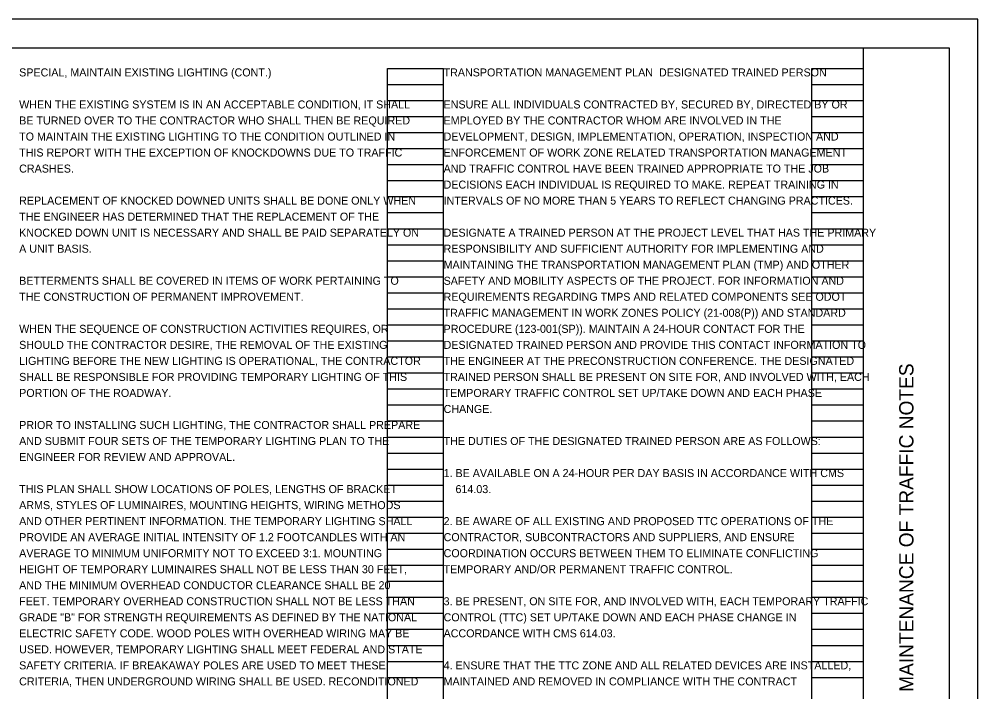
# Model space of a CAD drawing. Extents: x -15.4 to 52.7, y -29.2 to 22.
# Drawn here: x 17.24 to 34, y 10.25 to 22 of the extents above; entities that cross this region are included whole.
import ezdxf

# ---------------------------------------------------------------- set-up
doc = ezdxf.new("R2010")
doc.units = 0
for name, color, linetype in [('SH_Border', 7, 'Continuous'), ('SH_Cut_Line', 7, 'Continuous'), ('SH_Data', 7, 'Continuous'), ('SH_Text', 7, 'Continuous')]:
    doc.layers.add(name, color=color, linetype=linetype)

msp = doc.modelspace()

# ---------------------------------------------------------------- linework, layer by layer
at = {"layer": 'SH_Border'}
msp.add_line((32, 0.5), (32, 21.5), dxfattribs=at)
msp.add_lwpolyline([(1.5, 21.5), (33.5, 21.5), (33.5, 0.5), (1.5, 0.5)], close=True, dxfattribs=at)
at = {"layer": 'SH_Cut_Line'}
msp.add_lwpolyline([(0, 0), (34, 0), (34, 22), (0, 22)], close=True, dxfattribs=at)
at = {"layer": 'SH_Data'}
for p, q in [((23.68, 0.98), (23.68, 21.14)), ((23.68, 21.14), (24.66, 21.14)), ((24.66, 0.98), (24.66, 21.14)), ((31.1, 0.98), (31.1, 21.14)), ((31.1, 21.14), (32, 21.14)), ((32, 0.98), (32, 21.14)), ((23.68, 20.86), (24.66, 20.86)), ((31.1, 20.86), (32, 20.86)), ((23.68, 20.58), (24.66, 20.58)), ((31.1, 20.58), (32, 20.58)), ((23.68, 20.3), (24.66, 20.3)), ((31.1, 20.3), (32, 20.3)), ((23.68, 20.02), (24.66, 20.02)), ((31.1, 20.02), (32, 20.02)), ((23.68, 19.74), (24.66, 19.74)), ((31.1, 19.74), (32, 19.74)), ((23.68, 19.46), (24.66, 19.46)), ((31.1, 19.46), (32, 19.46)), ((23.68, 19.18), (24.66, 19.18)), ((31.1, 19.18), (32, 19.18)), ((23.68, 18.9), (24.66, 18.9)), ((31.1, 18.9), (32, 18.9)), ((23.68, 18.62), (24.66, 18.62)), ((31.1, 18.62), (32, 18.62)), ((23.68, 18.34), (24.66, 18.34)), ((31.1, 18.34), (32, 18.34)), ((23.68, 18.06), (24.66, 18.06)), ((31.1, 18.06), (32, 18.06)), ((23.68, 17.78), (24.66, 17.78)), ((31.1, 17.78), (32, 17.78)), ((23.68, 17.5), (24.66, 17.5)), ((31.1, 17.5), (32, 17.5)), ((23.68, 17.22), (24.66, 17.22)), ((31.1, 17.22), (32, 17.22)), ((23.68, 16.94), (24.66, 16.94)), ((31.1, 16.94), (32, 16.94)), ((23.68, 16.66), (24.66, 16.66)), ((31.1, 16.66), (32, 16.66)), ((23.68, 16.38), (24.66, 16.38)), ((31.1, 16.38), (32, 16.38)), ((23.68, 16.1), (24.66, 16.1)), ((31.1, 16.1), (32, 16.1)), ((23.68, 15.82), (24.66, 15.82)), ((31.1, 15.82), (32, 15.82)), ((23.68, 15.54), (24.66, 15.54)), ((31.1, 15.54), (32, 15.54)), ((23.68, 15.26), (24.66, 15.26)), ((31.1, 15.26), (32, 15.26)), ((23.68, 14.98), (24.66, 14.98)), ((31.1, 14.98), (32, 14.98)), ((23.68, 14.7), (24.66, 14.7)), ((31.1, 14.7), (32, 14.7)), ((23.68, 14.42), (24.66, 14.42)), ((31.1, 14.42), (32, 14.42)), ((23.68, 14.14), (24.66, 14.14)), ((31.1, 14.14), (32, 14.14)), ((23.68, 13.86), (24.66, 13.86)), ((31.1, 13.86), (32, 13.86)), ((23.68, 13.58), (24.66, 13.58)), ((31.1, 13.58), (32, 13.58)), ((23.68, 13.3), (24.66, 13.3)), ((31.1, 13.3), (32, 13.3)), ((23.68, 13.02), (24.66, 13.02)), ((31.1, 13.02), (32, 13.02)), ((23.68, 12.74), (24.66, 12.74)), ((31.1, 12.74), (32, 12.74)), ((23.68, 12.46), (24.66, 12.46)), ((31.1, 12.46), (32, 12.46)), ((23.68, 12.18), (24.66, 12.18)), ((31.1, 12.18), (32, 12.18)), ((23.68, 11.9), (24.66, 11.9)), ((31.1, 11.9), (32, 11.9)), ((23.68, 11.62), (24.66, 11.62)), ((31.1, 11.62), (32, 11.62)), ((23.68, 11.34), (24.66, 11.34)), ((31.1, 11.34), (32, 11.34)), ((23.68, 11.06), (24.66, 11.06)), ((31.1, 11.06), (32, 11.06)), ((23.68, 10.78), (24.66, 10.78)), ((31.1, 10.78), (32, 10.78)), ((23.68, 10.5), (24.66, 10.5)), ((31.1, 10.5), (32, 10.5))]:
    msp.add_line(p, q, dxfattribs=at)

# ---------------------------------------------------------------- texts
msp.add_text('MAINTENANCE OF TRAFFIC NOTES', height=0.25, rotation=90, dxfattribs=at).set_placement((32.875, 10.247))
at = {"layer": 'SH_Text'}
for s, p in [('SPECIAL, MAINTAIN EXISTING LIGHTING (CONT.)', (17.24, 21)), ('TRANSPORTATION MANAGEMENT PLAN  DESIGNATED TRAINED PERSON', (24.66, 21)), ('WHEN THE EXISTING SYSTEM IS IN AN ACCEPTABLE CONDITION, IT SHALL ', (17.24, 20.44)), ('ENSURE ALL INDIVIDUALS CONTRACTED BY, SECURED BY, DIRECTED BY OR ', (24.66, 20.44)), ('BE TURNED OVER TO THE CONTRACTOR WHO SHALL THEN BE REQUIRED ', (17.24, 20.16)), ('EMPLOYED BY THE CONTRACTOR WHOM ARE INVOLVED IN THE ', (24.66, 20.16)), ('TO MAINTAIN THE EXISTING LIGHTING TO THE CONDITION OUTLINED IN ', (17.24, 19.88)), ('DEVELOPMENT, DESIGN, IMPLEMENTATION, OPERATION, INSPECTION AND ', (24.66, 19.88)), ('THIS REPORT WITH THE EXCEPTION OF KNOCKDOWNS DUE TO TRAFFIC ', (17.24, 19.6)), ('ENFORCEMENT OF WORK ZONE RELATED TRANSPORTATION MANAGEMENT ', (24.66, 19.6)), ('CRASHES.', (17.24, 19.32)), ('AND TRAFFIC CONTROL HAVE BEEN TRAINED APPROPRIATE TO THE JOB ', (24.66, 19.32)), ('DECISIONS EACH INDIVIDUAL IS REQUIRED TO MAKE. REPEAT TRAINING IN ', (24.66, 19.04)), ('REPLACEMENT OF KNOCKED DOWNED UNITS SHALL BE DONE ONLY WHEN ', (17.24, 18.76)), ('INTERVALS OF NO MORE THAN 5 YEARS TO REFLECT CHANGING PRACTICES.', (24.66, 18.76)), ('THE ENGINEER HAS DETERMINED THAT THE REPLACEMENT OF THE ', (17.24, 18.48)), ('KNOCKED DOWN UNIT IS NECESSARY AND SHALL BE PAID SEPARATELY ON ', (17.24, 18.2)), ('DESIGNATE A TRAINED PERSON AT THE PROJECT LEVEL THAT HAS THE PRIMARY ', (24.66, 18.2)), ('A UNIT BASIS.', (17.24, 17.92)), ('RESPONSIBILITY AND SUFFICIENT AUTHORITY FOR IMPLEMENTING AND ', (24.66, 17.92)), ('MAINTAINING THE TRANSPORTATION MANAGEMENT PLAN (TMP) AND OTHER ', (24.66, 17.64)), ('BETTERMENTS SHALL BE COVERED IN ITEMS OF WORK PERTAINING TO ', (17.24, 17.36)), ('SAFETY AND MOBILITY ASPECTS OF THE PROJECT. FOR INFORMATION AND ', (24.66, 17.36)), ('THE CONSTRUCTION OF PERMANENT IMPROVEMENT.', (17.24, 17.08)), ('REQUIREMENTS REGARDING TMPS AND RELATED COMPONENTS SEE ODOT ', (24.66, 17.08)), ('TRAFFIC MANAGEMENT IN WORK ZONES POLICY (21-008(P)) AND STANDARD ', (24.66, 16.8)), ('WHEN THE SEQUENCE OF CONSTRUCTION ACTIVITIES REQUIRES, OR ', (17.24, 16.52)), ('PROCEDURE (123-001(SP)). MAINTAIN A 24-HOUR CONTACT FOR THE ', (24.66, 16.52)), ('SHOULD THE CONTRACTOR DESIRE, THE REMOVAL OF THE EXISTING ', (17.24, 16.24)), ('DESIGNATED TRAINED PERSON AND PROVIDE THIS CONTACT INFORMATION TO ', (24.66, 16.24)), ('LIGHTING BEFORE THE NEW LIGHTING IS OPERATIONAL, THE CONTRACTOR ', (17.24, 15.96)), ('THE ENGINEER AT THE PRECONSTRUCTION CONFERENCE. THE DESIGNATED ', (24.66, 15.96)), ('SHALL BE RESPONSIBLE FOR PROVIDING TEMPORARY LIGHTING OF THIS ', (17.24, 15.68)), ('TRAINED PERSON SHALL BE PRESENT ON SITE FOR, AND INVOLVED WITH, EACH ', (24.66, 15.68)), ('PORTION OF THE ROADWAY.', (17.24, 15.4)), ('TEMPORARY TRAFFIC CONTROL SET UP/TAKE DOWN AND EACH PHASE ', (24.66, 15.4)), ('CHANGE. ', (24.66, 15.12)), ('PRIOR TO INSTALLING SUCH LIGHTING, THE CONTRACTOR SHALL PREPARE ', (17.24, 14.84)), ('AND SUBMIT FOUR SETS OF THE TEMPORARY LIGHTING PLAN TO THE ', (17.24, 14.56)), ('THE DUTIES OF THE DESIGNATED TRAINED PERSON ARE AS FOLLOWS: ', (24.66, 14.56)), ('ENGINEER FOR REVIEW AND APPROVAL.', (17.24, 14.28)), ('1. BE AVAILABLE ON A 24-HOUR PER DAY BASIS IN ACCORDANCE WITH CMS ', (24.66, 14)), ('THIS PLAN SHALL SHOW LOCATIONS OF POLES, LENGTHS OF BRACKET ', (17.24, 13.72)), ('    614.03.', (24.66, 13.72)), ('ARMS, STYLES OF LUMINAIRES, MOUNTING HEIGHTS, WIRING METHODS ', (17.24, 13.44)), ('AND OTHER PERTINENT INFORMATION. THE TEMPORARY LIGHTING SHALL ', (17.24, 13.16)), ('2. BE AWARE OF ALL EXISTING AND PROPOSED TTC OPERATIONS OF THE ', (24.66, 13.16)), ('PROVIDE AN AVERAGE INITIAL INTENSITY OF 1.2 FOOTCANDLES WITH AN ', (17.24, 12.88)), ('CONTRACTOR, SUBCONTRACTORS AND SUPPLIERS, AND ENSURE ', (24.66, 12.88)), ('AVERAGE TO MINIMUM UNIFORMITY NOT TO EXCEED 3:1. MOUNTING ', (17.24, 12.6)), ('COORDINATION OCCURS BETWEEN THEM TO ELIMINATE CONFLICTING ', (24.66, 12.6)), ('HEIGHT OF TEMPORARY LUMINAIRES SHALL NOT BE LESS THAN 30 FEET, ', (17.24, 12.32)), ('TEMPORARY AND/OR PERMANENT TRAFFIC CONTROL.', (24.66, 12.32)), ('AND THE MINIMUM OVERHEAD CONDUCTOR CLEARANCE SHALL BE 20 ', (17.24, 12.04)), ('FEET. TEMPORARY OVERHEAD CONSTRUCTION SHALL NOT BE LESS THAN ', (17.24, 11.76)), ('3. BE PRESENT, ON SITE FOR, AND INVOLVED WITH, EACH TEMPORARY TRAFFIC ', (24.66, 11.76)), ('GRADE "B" FOR STRENGTH REQUIREMENTS AS DEFINED BY THE NATIONAL ', (17.24, 11.48)), ('CONTROL (TTC) SET UP/TAKE DOWN AND EACH PHASE CHANGE IN ', (24.66, 11.48)), ('ELECTRIC SAFETY CODE. WOOD POLES WITH OVERHEAD WIRING MAY BE ', (17.24, 11.2)), ('ACCORDANCE WITH CMS 614.03.', (24.66, 11.2)), ('USED. HOWEVER, TEMPORARY LIGHTING SHALL MEET FEDERAL AND STATE ', (17.24, 10.92)), ('SAFETY CRITERIA. IF BREAKAWAY POLES ARE USED TO MEET THESE ', (17.24, 10.64)), ('4. ENSURE THAT THE TTC ZONE AND ALL RELATED DEVICES ARE INSTALLED, ', (24.66, 10.64)), ('CRITERIA, THEN UNDERGROUND WIRING SHALL BE USED. RECONDITIONED ', (17.24, 10.36)), ('MAINTAINED AND REMOVED IN COMPLIANCE WITH THE CONTRACT ', (24.66, 10.36))]:
    msp.add_text(s, height=0.14, dxfattribs=at).set_placement(p)

doc.saveas('drawing.dxf')
